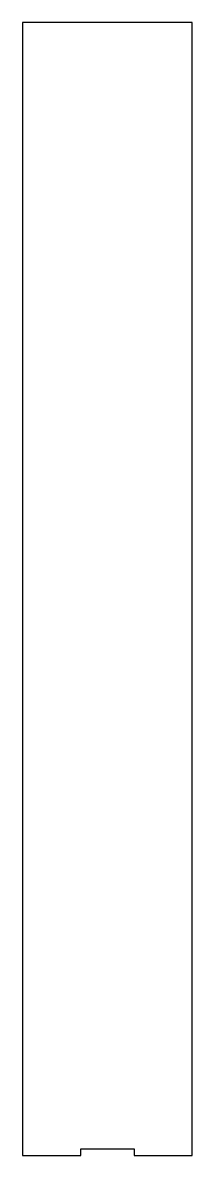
# Model space of a CAD drawing. Header units: millimetres. Extents: x -205 to 87, y -976 to 976.
import ezdxf

# ---------------------------------------------------------------- set-up
doc = ezdxf.new("R2010")
doc.units = ezdxf.units.MM

msp = doc.modelspace()

# ---------------------------------------------------------------- linework, layer by layer
at = {"color": 7, "linetype": 'Continuous', "lineweight": 25}
for p, q in [((-205.2, 975.5), (-205.2, -975.5)), ((86.8, 975.5), (-205.2, 975.5)), ((86.8, -975.5), (86.8, 975.5)), ((-205.2, -975.5), (-104.9, -975.5)), ((-104.9, -964.5), (-13.4, -964.5)), ((-104.9, -975.5), (-104.9, -964.5)), ((-13.4, -964.5), (-13.4, -975.5)), ((-13.4, -975.5), (86.8, -975.5))]:
    msp.add_line(p, q, dxfattribs=at)

doc.saveas('drawing.dxf')
